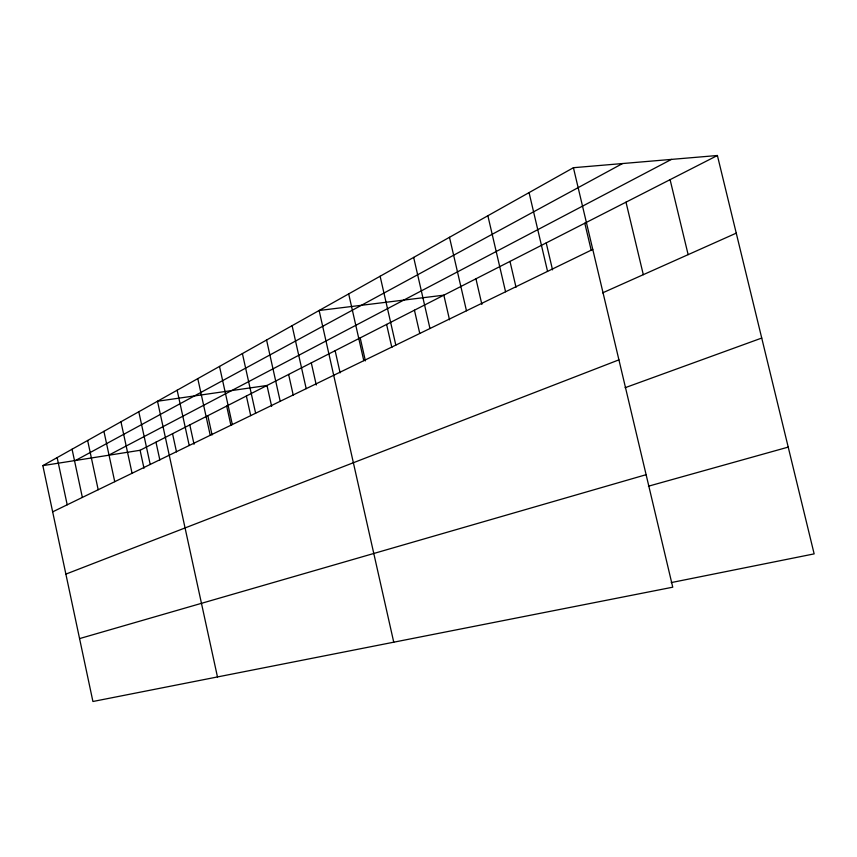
<?xml version="1.0" encoding="UTF-8"?>
<svg xmlns="http://www.w3.org/2000/svg" width="857" height="857" viewBox="0 0 857 857"><rect width="100%" height="100%" fill="white"/><g stroke="black" fill="none" stroke-linecap="round" stroke-linejoin="round"><path stroke-width="1.29" d="M573.419 167.704L672.756 587.195L92.92 701.497L42.85 465.63L573.419 167.704L717.395 155.503L814.15 553.879L671.213 582.589M75.555 460.466L622.546 163.537M108.614 455.249L671.47 159.391M42.85 465.63L140.098 450.279L717.395 155.503M52.663 511.854L592.765 249.408M602.61 292.858L736.249 233.147M65.882 574.115L618.915 359.854M625.074 387.718L761.734 338.054M79.572 638.594L646.114 474.692M648.428 486.208L788.215 447.108M670.088 179.649L688.139 254.647M625.996 202.166L643.307 274.679M584.795 223.206L591.255 250.501M546.209 242.906L552.54 269.859M529.069 192.611L547.559 271.38M509.99 261.406L516.021 287.277M487.869 215.739L505.566 291.776M475.935 278.793L481.87 304.406M449.486 237.293L466.465 310.78M449.518 319.811L443.851 295.172L319.125 310.491L393.749 642.204M413.663 257.411L429.968 328.52M414.434 310.191L419.748 333.384M380.122 276.243L395.816 345.114M386.593 324.417L391.853 347.492M360.197 337.894L365.403 360.883M348.681 293.897L363.797 360.668M335.13 350.695L340.122 372.849M311.295 362.865L316.265 384.997M292.098 325.671L306.195 388.66M288.616 374.445L293.265 395.281M266.57 340.004L280.207 401.29M271.637 406.347L266.998 385.479L157.506 401.247L217.474 676.944M242.402 353.566L255.622 413.235M246.377 396.02L250.705 415.624M219.51 366.421L232.322 424.558M226.677 406.079L230.897 425.254M207.833 415.688L212.065 434.949M197.785 378.623L210.222 435.292M189.815 424.901L194.046 444.258M177.142 390.214L189.215 445.501M172.546 433.717L176.499 451.896M155.985 442.169L159.852 459.984M138.791 411.746L150.211 464.451M140.098 450.279L143.987 468.243M120.955 421.773L132.064 473.268M103.922 431.339L114.742 481.688M87.639 440.477L98.191 489.733M72.063 449.218L82.358 497.424M57.151 457.595L67.2 504.794"/></g></svg>
